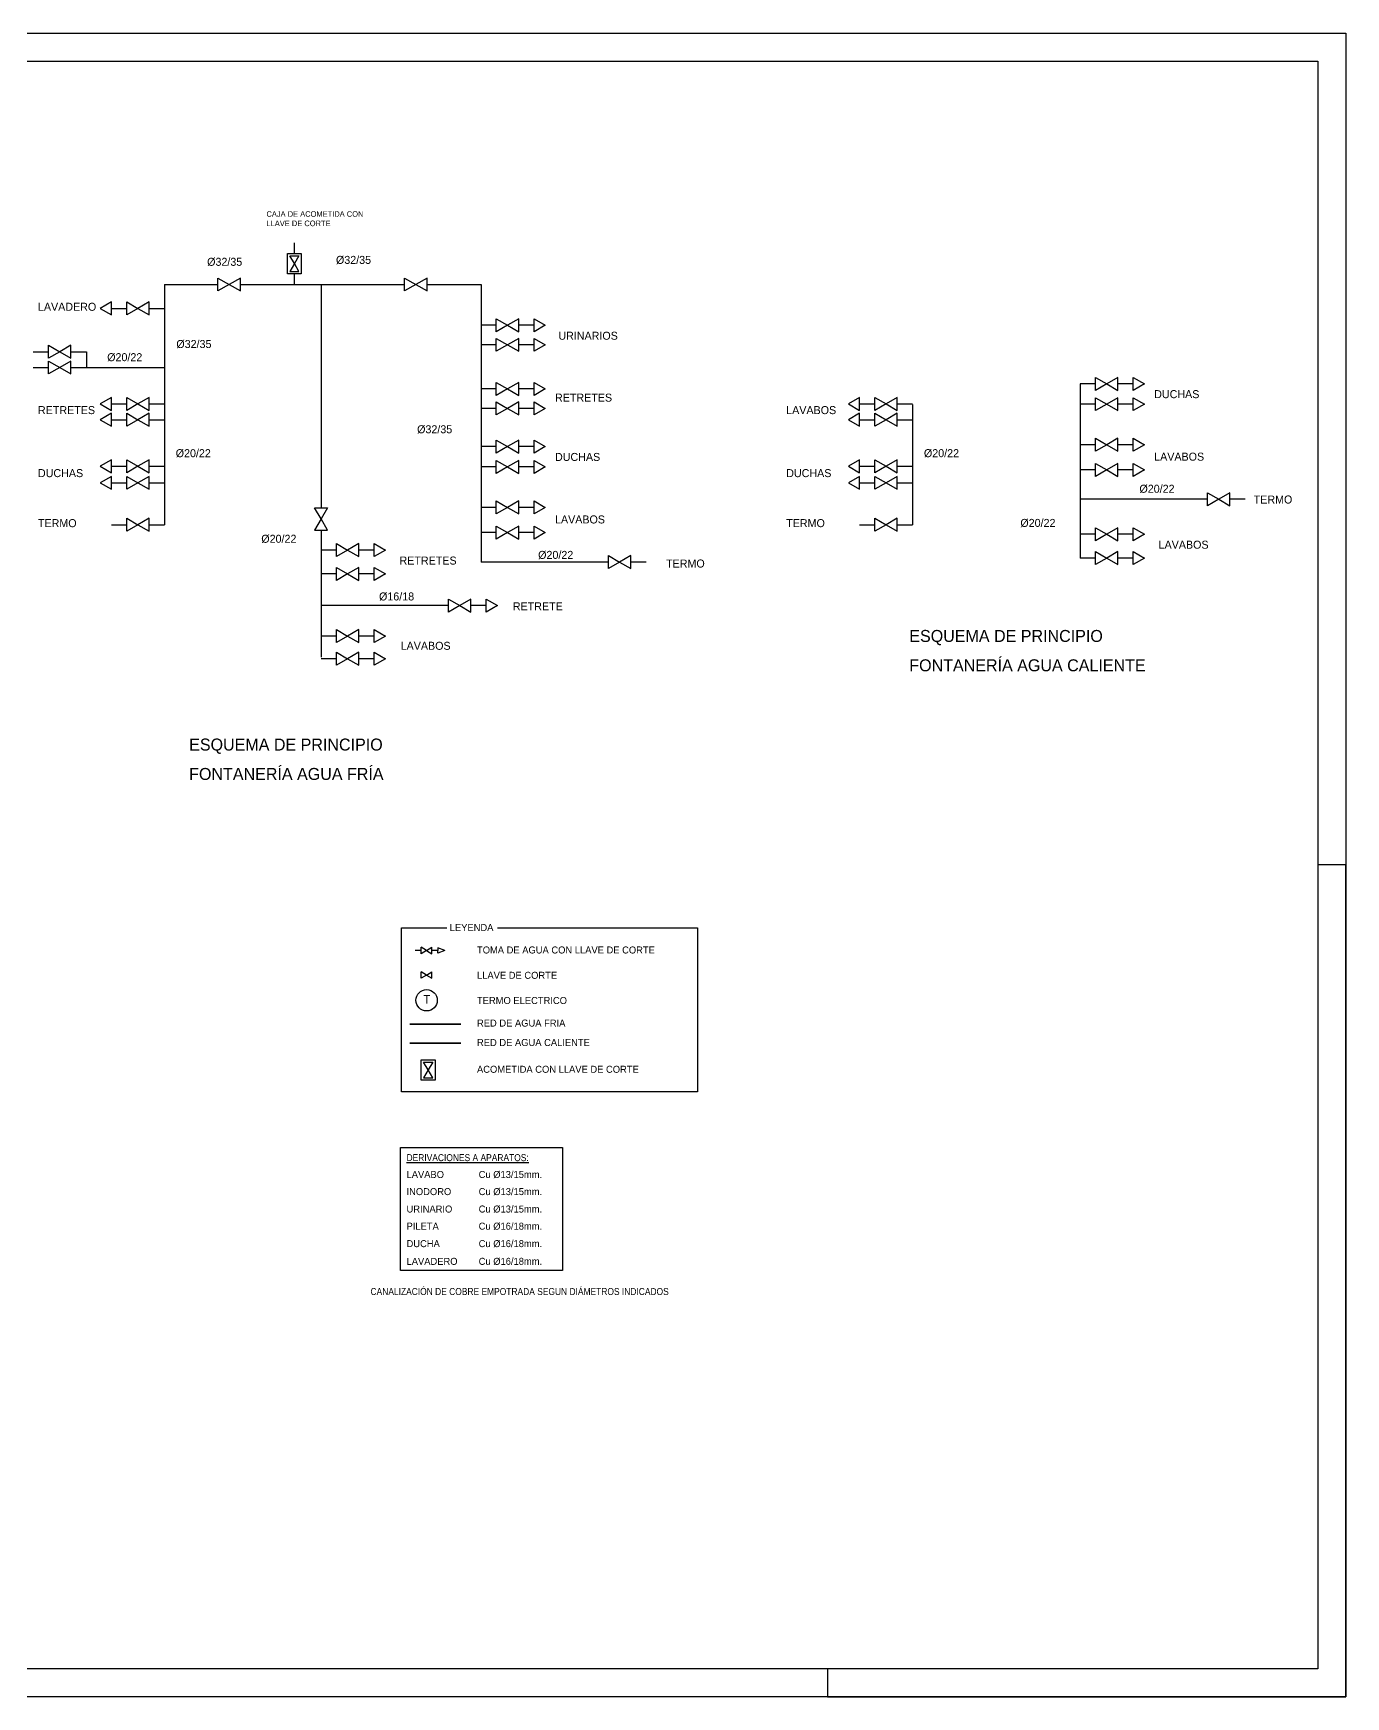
# Model space of a CAD drawing. Header units: millimetres. Extents: x -614 to 41436, y -6420 to 23280.
# Drawn here: x 18002 to 41436, y -6420 to 23280 of the extents above; entities that cross this region are included whole.
import ezdxf

# ---------------------------------------------------------------- set-up
doc = ezdxf.new("R2010")
doc.units = ezdxf.units.MM
doc.header["$LTSCALE"] = 15
doc.linetypes.add('TRAZOS', pattern=[19.05, 12.7, -6.35])
for name, color, linetype in [('00-FONTANERIA', 4, 'Continuous'), ('00-SANEAMIENTO', 3, 'Continuous'), ('015', 1, 'Continuous'), ('07', 6, 'Continuous'), ('CARPINTERIA', 1, 'Continuous'), ('conducion', 2, 'Continuous'), ('simbolos', 5, 'Continuous'), ('TEXTOS', 2, 'Continuous')]:
    doc.layers.add(name, color=color, linetype=linetype)
doc.styles.add('STYLE1', font='')
doc.styles.get('STYLE1').set_extended_font_data('Univers')

# ---------------------------------------------------------------- blocks, each defined once
blk = doc.blocks.new('LLA')
for p, q in [((0, 324), (-49, 203)), ((0, 324), (49, 203)), ((0, 0), (-57, 96)), ((57, 96), (-57, 96)), ((0, 0), (-57, -96)), ((-49, 203), (0, 203)), ((0, 203), (0, 96)), ((49, 203), (0, 203)), ((0, 0), (57, 96)), ((0, 0), (57, -96)), ((57, -96), (-57, -96)), ((0, -96), (0, -203))]:
    blk.add_line(p, q)
blk = doc.blocks.new('LLAV')
for p, q in [((0, 0), (-96, 57)), ((-96, -57), (-96, 57)), ((0, 0), (-96, -57)), ((0, 0), (96, 57)), ((0, 0), (96, -57)), ((96, -57), (96, 57))]:
    blk.add_line(p, q)
blk = doc.blocks.new('A1h')
at = {"layer": '015'}
blk.add_lwpolyline([(-831, -10), (-831, 584), (10, 584), (10, -10)], close=True, dxfattribs=at)
for points in [[(10, -10), (10, 287), (0, 287)], [(-175, 0), (-175, -10), (10, -10)]]:
    blk.add_lwpolyline(points, dxfattribs=at)
at = {"layer": '07'}
blk.add_lwpolyline([(-806, 0), (-806, 574), (0, 574), (0, 0)], close=True, dxfattribs=at)

msp = doc.modelspace()

# ---------------------------------------------------------------- linework, layer by layer
at = {"layer": '00-FONTANERIA', "color": 2}
msp.add_lwpolyline([(26289, 7310), (29862, 7310), (29862, 4378), (24579, 4378), (24579, 7310), (25389, 7310)], dxfattribs=at)
at = {"layer": '00-FONTANERIA', "const_width": 30}
msp.add_lwpolyline([(24722, 5588), (25639, 5588)], dxfattribs=at)
at = {"layer": '00-FONTANERIA', "linetype": 'TRAZOS', "ltscale": 0.5, "const_width": 30}
msp.add_lwpolyline([(24722, 5249), (25639, 5249)], dxfattribs=at)
at = {"layer": '00-FONTANERIA'}
for points in [[(25176, 4952), (25176, 4589), (24931, 4589), (24931, 4952)], [(25053, 4770), (24972, 4911), (25134, 4911)], [(25053, 4770), (24972, 4630), (25134, 4630)]]:
    msp.add_lwpolyline(points, close=True, dxfattribs=at)
msp.add_circle((25025, 6015), 191, dxfattribs=at)
at = {"layer": '00-SANEAMIENTO', "color": 2}
msp.add_lwpolyline([(24558, 3383), (27454, 3383), (27454, 1187), (24558, 1187)], close=True, dxfattribs=at)
at = {"layer": 'conducion'}
for p, q in [((22664, 19349), (22664, 19541)), ((20344, 18795), (21300, 18795)), ((20344, 18795), (20344, 14504)), ((21700, 18795), (22664, 18795)), ((22664, 18795), (22664, 18986)), ((22664, 18795), (24633, 18795)), ((23142, 18795), (23142, 14808)), ((25034, 18795), (25997, 18795)), ((25997, 18795), (25997, 13839)), ((19397, 18367), (19670, 18367)), ((20071, 18367), (20344, 18367)), ((26270, 18067), (25997, 18067)), ((26944, 18067), (26671, 18067)), ((18002, 17595), (18276, 17595)), ((18676, 17595), (18950, 17595)), ((18950, 17595), (18950, 17312)), ((26270, 17717), (25997, 17717)), ((26944, 17717), (26671, 17717)), ((18002, 17312), (18276, 17312)), ((18676, 17312), (18950, 17312)), ((18950, 17312), (20344, 17312)), ((36695, 17019), (36695, 14232)), ((36968, 17019), (36695, 17019)), ((37642, 17019), (37369, 17019)), ((19397, 16663), (19670, 16663)), ((20071, 16663), (20344, 16663)), ((26270, 16929), (25997, 16929)), ((26944, 16929), (26671, 16929)), ((32756, 16663), (33030, 16663)), ((33430, 16663), (33703, 16663)), ((33703, 16650), (33703, 14504)), ((36968, 16657), (36695, 16657)), ((37642, 16657), (37369, 16657)), ((19397, 16379), (19670, 16379)), ((20071, 16379), (20344, 16379)), ((26270, 16583), (25997, 16583)), ((26944, 16583), (26671, 16583)), ((32756, 16379), (33030, 16379)), ((33430, 16379), (33703, 16379)), ((26270, 15899), (25997, 15899)), ((26944, 15899), (26671, 15899)), ((36968, 15934), (36695, 15934)), ((37642, 15934), (37369, 15934)), ((19397, 15548), (19670, 15548)), ((20071, 15548), (20344, 15548)), ((26270, 15537), (25997, 15537)), ((26944, 15537), (26671, 15537)), ((32756, 15548), (33030, 15548)), ((33430, 15548), (33703, 15548)), ((36968, 15485), (36695, 15485)), ((37642, 15485), (37369, 15485)), ((19397, 15254), (19670, 15254)), ((20071, 15254), (20344, 15254)), ((32756, 15254), (33030, 15254)), ((33430, 15254), (33703, 15254)), ((38969, 14960), (36695, 14960)), ((39643, 14960), (39369, 14960)), ((26270, 14813), (25997, 14813)), ((26944, 14813), (26671, 14813)), ((19397, 14504), (19670, 14504)), ((20071, 14504), (20344, 14504)), ((23142, 14408), (23142, 13950)), ((26270, 14364), (25997, 14364)), ((26944, 14364), (26671, 14364)), ((32756, 14504), (33030, 14504)), ((33430, 14504), (33703, 14504)), ((36968, 14335), (36695, 14335)), ((37642, 14335), (37369, 14335)), ((23415, 14053), (23142, 14053)), ((24089, 14053), (23816, 14053)), ((36695, 14232), (36695, 13910)), ((23142, 13950), (23142, 12141)), ((28271, 13839), (25997, 13839)), ((28945, 13839), (28671, 13839)), ((36968, 13910), (36695, 13910)), ((37642, 13910), (37369, 13910)), ((23415, 13627), (23142, 13627)), ((24089, 13627), (23816, 13627)), ((25416, 13062), (23142, 13062)), ((26090, 13062), (25816, 13062)), ((23415, 12516), (23142, 12516)), ((24089, 12516), (23816, 12516)), ((23415, 12113), (23142, 12113)), ((24089, 12113), (23816, 12113))]:
    msp.add_line(p, q, dxfattribs=at)
at = {"layer": 'simbolos'}
for p, q in [((23415, 12400), (23415, 12632)), ((23415, 12632), (23615, 12516)), ((23615, 12516), (23415, 12400))]:
    msp.add_line(p, q, dxfattribs=at)
for points in [[(22786, 19349), (22786, 18986), (22541, 18986), (22541, 19349)], [(22664, 19168), (22583, 19308), (22745, 19308)], [(22664, 19168), (22583, 19028), (22745, 19028)], [(21500, 18795), (21300, 18679), (21300, 18910)], [(21500, 18795), (21700, 18679), (21700, 18910)], [(24833, 18795), (24633, 18679), (24633, 18910)], [(24833, 18795), (25034, 18679), (25034, 18910)], [(19197, 18367), (19397, 18252), (19397, 18483)], [(19870, 18367), (19670, 18252), (19670, 18483)], [(19870, 18367), (20071, 18252), (20071, 18483)], [(26471, 18067), (26270, 17952), (26270, 18183)], [(26471, 18067), (26671, 17952), (26671, 18183)], [(27144, 18067), (26944, 17952), (26944, 18183)], [(26471, 17717), (26270, 17601), (26270, 17832)], [(26471, 17717), (26671, 17601), (26671, 17832)], [(27144, 17717), (26944, 17601), (26944, 17832)], [(18476, 17595), (18276, 17480), (18276, 17711)], [(18476, 17595), (18676, 17480), (18676, 17711)], [(18476, 17312), (18276, 17197), (18276, 17428)], [(18476, 17312), (18676, 17197), (18676, 17428)], [(26471, 16929), (26270, 16813), (26270, 17045)], [(26471, 16929), (26671, 16813), (26671, 17045)], [(27144, 16929), (26944, 16813), (26944, 17045)], [(37169, 17019), (36968, 16904), (36968, 17135)], [(37169, 17019), (37369, 16904), (37369, 17135)], [(37842, 17019), (37642, 16904), (37642, 17135)], [(19197, 16663), (19397, 16547), (19397, 16778)], [(19870, 16663), (19670, 16547), (19670, 16778)], [(19870, 16663), (20071, 16547), (20071, 16778)], [(26471, 16583), (26270, 16468), (26270, 16699)], [(26471, 16583), (26671, 16468), (26671, 16699)], [(27144, 16583), (26944, 16468), (26944, 16699)], [(32556, 16663), (32756, 16547), (32756, 16778)], [(33230, 16663), (33030, 16547), (33030, 16778)], [(33230, 16663), (33430, 16547), (33430, 16778)], [(37169, 16657), (36968, 16542), (36968, 16773)], [(37169, 16657), (37369, 16542), (37369, 16773)], [(37842, 16657), (37642, 16542), (37642, 16773)], [(19197, 16379), (19397, 16264), (19397, 16495)], [(19870, 16379), (19670, 16264), (19670, 16495)], [(19870, 16379), (20071, 16264), (20071, 16495)], [(32556, 16379), (32756, 16264), (32756, 16495)], [(33230, 16379), (33030, 16264), (33030, 16495)], [(33230, 16379), (33430, 16264), (33430, 16495)], [(37169, 15934), (36968, 15818), (36968, 16049)], [(37169, 15934), (37369, 15818), (37369, 16049)], [(37842, 15934), (37642, 15818), (37642, 16049)], [(26471, 15899), (26270, 15783), (26270, 16015)], [(26471, 15899), (26671, 15783), (26671, 16015)], [(27144, 15899), (26944, 15783), (26944, 16015)], [(19197, 15548), (19397, 15432), (19397, 15663)], [(19870, 15548), (19670, 15432), (19670, 15663)], [(19870, 15548), (20071, 15432), (20071, 15663)], [(26471, 15537), (26270, 15421), (26270, 15652)], [(26471, 15537), (26671, 15421), (26671, 15652)], [(27144, 15537), (26944, 15421), (26944, 15652)], [(32556, 15548), (32756, 15432), (32756, 15663)], [(33230, 15548), (33030, 15432), (33030, 15663)], [(33230, 15548), (33430, 15432), (33430, 15663)], [(37169, 15485), (36968, 15369), (36968, 15600)], [(37169, 15485), (37369, 15369), (37369, 15600)], [(37842, 15485), (37642, 15369), (37642, 15600)], [(19197, 15254), (19397, 15138), (19397, 15369)], [(19870, 15254), (19670, 15138), (19670, 15369)], [(19870, 15254), (20071, 15138), (20071, 15369)], [(32556, 15254), (32756, 15138), (32756, 15369)], [(33230, 15254), (33030, 15138), (33030, 15369)], [(33230, 15254), (33430, 15138), (33430, 15369)], [(26471, 14813), (26270, 14698), (26270, 14929)], [(26471, 14813), (26671, 14698), (26671, 14929)], [(27144, 14813), (26944, 14698), (26944, 14929)], [(39169, 14960), (38969, 14844), (38969, 15075)], [(39169, 14960), (39369, 14844), (39369, 15075)], [(19870, 14504), (19670, 14389), (19670, 14620)], [(19870, 14504), (20071, 14389), (20071, 14620)], [(23142, 14608), (23026, 14808), (23257, 14808)], [(23142, 14608), (23026, 14408), (23257, 14408)], [(33230, 14504), (33030, 14389), (33030, 14620)], [(33230, 14504), (33430, 14389), (33430, 14620)], [(26471, 14364), (26270, 14249), (26270, 14480)], [(26471, 14364), (26671, 14249), (26671, 14480)], [(27144, 14364), (26944, 14249), (26944, 14480)], [(37169, 14335), (36968, 14220), (36968, 14451)], [(37169, 14335), (37369, 14220), (37369, 14451)], [(37842, 14335), (37642, 14220), (37642, 14451)], [(23615, 14053), (23415, 13937), (23415, 14169)], [(23615, 14053), (23816, 13937), (23816, 14169)], [(24289, 14053), (24089, 13937), (24089, 14169)], [(37169, 13910), (36968, 13794), (36968, 14025)], [(37169, 13910), (37369, 13794), (37369, 14025)], [(37842, 13910), (37642, 13794), (37642, 14025)], [(23615, 13627), (23415, 13512), (23415, 13743)], [(23615, 13627), (23816, 13512), (23816, 13743)], [(24289, 13627), (24089, 13512), (24089, 13743)], [(28471, 13839), (28271, 13724), (28271, 13955)], [(28471, 13839), (28671, 13724), (28671, 13955)], [(25616, 13062), (25416, 12946), (25416, 13177)], [(25616, 13062), (25816, 12946), (25816, 13177)], [(26290, 13062), (26090, 12946), (26090, 13177)], [(23615, 12516), (23816, 12400), (23816, 12632)], [(24289, 12516), (24089, 12400), (24089, 12632)], [(23615, 12113), (23415, 11997), (23415, 12228)], [(23615, 12113), (23816, 11997), (23816, 12228)], [(24289, 12113), (24089, 11997), (24089, 12228)]]:
    msp.add_lwpolyline(points, close=True, dxfattribs=at)

# ---------------------------------------------------------------- block references
at = {"layer": '00-FONTANERIA', "rotation": 270}
msp.add_blockref('LLA', (25025, 6903), dxfattribs=at)
at = {"layer": '00-FONTANERIA'}
msp.add_blockref('LLAV', (25025, 6465), dxfattribs=at)
at = {"layer": 'CARPINTERIA', "xscale": 50, "yscale": 50, "zscale": 50}
msp.add_blockref('A1h', (40936, -5920), dxfattribs=at)

# ---------------------------------------------------------------- texts
at = {"layer": '00-FONTANERIA', "color": 3, "style": 'STYLE1'}
for s, p in [('LEYENDA', (25438, 7251)), ('TOMA DE AGUA CON LLAVE DE CORTE', (25925, 6850)), ('LLAVE DE CORTE', (25925, 6398)), ('TERMO ELECTRICO', (25925, 5948)), ('RED DE AGUA FRIA', (25925, 5545)), ('RED DE AGUA CALIENTE', (25925, 5198)), ('ACOMETIDA CON LLAVE DE CORTE', (25925, 4720))]:
    msp.add_text(s, height=125, dxfattribs=at).set_placement(p)
at = {"layer": '00-FONTANERIA', "color": 7, "style": 'STYLE1'}
msp.add_text('T', height=150, dxfattribs=at).set_placement((24970, 5956))
at = {"layer": '00-SANEAMIENTO', "color": 3, "style": 'STYLE1', "width": 0.9}
for s, p in [('%%uDERIVACIONES A APARATOS:', (24667, 3142)), ('CANALIZACIÓN DE COBRE EMPOTRADA SEGUN DIÁMETROS INDICADOS', (24024, 752))]:
    msp.add_text(s, height=125, dxfattribs=at).set_placement(p)
at = {"layer": '00-SANEAMIENTO', "color": 3, "style": 'STYLE1'}
for s, p in [('Cu %%c13/15mm.', (25955, 2842)), ('LAVABO', (24667, 2842)), ('INODORO', (24667, 2536)), ('Cu %%c13/15mm.', (25955, 2536)), ('URINARIO', (24667, 2225)), ('Cu %%C13/15mm.', (25955, 2225)), ('PILETA', (24667, 1919)), ('Cu %%C16/18mm.', (25955, 1919)), ('DUCHA', (24667, 1607)), ('Cu %%c16/18mm.', (25955, 1607)), ('LAVADERO', (24667, 1291)), ('Cu %%c16/18mm.', (25955, 1291))]:
    msp.add_text(s, height=125, dxfattribs=at).set_placement(p)
at = {"layer": 'TEXTOS'}
for s, height, p in [('CAJA DE ACOMETIDA CON', 100, (22166, 20003)), ('LLAVE DE CORTE', 100, (22166, 19836)), ('%%c32/35', 142.9, (23407, 19162)), ('%%c32/35', 142.9, (21107, 19128)), ('LAVADERO', 142.9, (18086, 18325)), ('URINARIOS', 142.9, (27378, 17808)), ('%%c20/22', 142.9, (19322, 17425)), ('%%c32/35', 142.9, (20557, 17660)), ('RETRETES', 142.9, (27318, 16703)), ('DUCHAS', 142.9, (38016, 16765)), ('RETRETES', 142.9, (18086, 16480)), ('LAVABOS', 142.9, (31446, 16480)), ('%%c32/35', 142.9, (24856, 16138)), ('%%c20/22', 142.9, (20546, 15711)), ('DUCHAS', 142.9, (27318, 15644)), ('%%c20/22', 142.9, (33905, 15711)), ('LAVABOS', 142.9, (38016, 15649)), ('DUCHAS', 142.9, (18086, 15355)), ('DUCHAS', 142.9, (31446, 15355)), ('%%c20/22', 142.9, (37753, 15076)), ('TERMO', 142.9, (39793, 14884)), ('TERMO', 142.9, (18086, 14462)), ('LAVABOS', 142.9, (27318, 14528)), ('TERMO', 142.9, (31446, 14462)), ('%%c20/22', 142.9, (35627, 14466)), ('%%c20/22', 142.9, (22074, 14183)), ('%%c20/22', 142.9, (27017, 13895)), ('LAVABOS', 142.9, (38095, 14077)), ('RETRETES', 142.9, (24542, 13794)), ('TERMO', 142.9, (29301, 13741)), ('%%c16/18', 142.9, (24176, 13153)), ('RETRETE', 142.9, (26565, 12977)), ('ESQUEMA DE PRINCIPIO', 214.29, (33644, 12412)), ('LAVABOS', 142.9, (24562, 12272)), ('FONTANERÍA AGUA CALIENTE', 214.29, (33644, 11888)), ('ESQUEMA DE PRINCIPIO', 214.29, (20786, 10473)), ('FONTANERÍA AGUA FRÍA', 214.29, (20786, 9948))]:
    msp.add_text(s, height=height, dxfattribs=at).set_placement(p)

doc.saveas('drawing.dxf')
